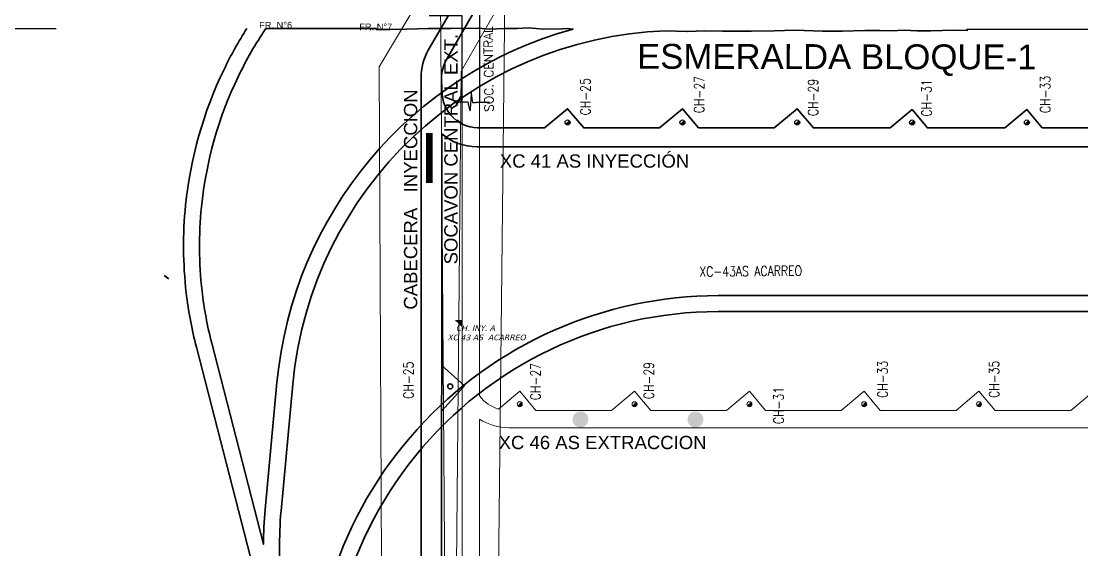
# Model space of a CAD drawing. Header units: millimetres. Extents: x -28 to 1943, y -5245 to 2752.
# Drawn here: x 774.6 to 1094.5, y -4892 to -4732.5 of the extents above; entities that cross this region are included whole.
import ezdxf

# ---------------------------------------------------------------- set-up
doc = ezdxf.new("R2010")
doc.units = ezdxf.units.MM
doc.linetypes.add('CONTINUA', pattern=[0])
doc.linetypes.add('HIDDEN2', pattern=[0.1875, 0.125, -0.0625])
doc.layers.add('186', color=1, linetype='Continuous', lineweight=18, transparency=0.5)
doc.layers.add('188', color=1, linetype='Continuous', lineweight=18, transparency=0.5)
doc.styles.add('ARIAL', font='arial.ttf')
doc.styles.add('DG-T1-473 TO 560$1$Standard', font='arial.ttf')
doc.styles.add('ROMANS', font='romans.shx', dxfattribs={"width": 0.8})
doc.styles.add('verdana', font='verdana.ttf', dxfattribs={"oblique": 15, "height": 3})

msp = doc.modelspace()

# ---------------------------------------------------------------- hatches: boundary and pattern name
for points in [[(938.867, -4763.579, 0.6655196), (940.143, -4763.045, 0.2008265), (939.92, -4762.511)], [(973.508, -4763.579, 0.6655196), (974.784, -4763.045, 0.2008265), (974.561, -4762.511)], [(1008.149, -4763.579, 0.6655196), (1009.425, -4763.045, 0.2008265), (1009.202, -4762.511)], [(1042.79, -4763.579, 0.6655196), (1044.066, -4763.045, 0.2008265), (1043.843, -4762.511)], [(1077.431, -4763.579, 0.6655196), (1078.707, -4763.045, 0.2008265), (1078.484, -4762.511)]]:
    msp.add_hatch(color=5).paths.add_polyline_path(points)
h = msp.add_hatch()
h.set_pattern_fill('ANSI31', color=98, scale=0.1)
h.set_pattern_definition([(45, (-5.85238, -4361.46544), (-0.2245064, 0.2245064), [])])
h.paths.add_polyline_path([(907.626, -4822.802), (905.626, -4822.802), (907.626, -4824.802)])
at = {"lineweight": 9}
for points in [[(924.433, -4848.579, 0.6655196), (925.71, -4848.045, 0.2008265), (925.486, -4847.511)], [(959.074, -4848.579, 0.6655196), (960.351, -4848.045, 0.2008265), (960.127, -4847.511)], [(993.715, -4848.579, 0.6655196), (994.992, -4848.045, 0.2008265), (994.768, -4847.511)], [(1028.356, -4848.579, 0.6655196), (1029.633, -4848.045, 0.2008265), (1029.409, -4847.511)], [(1062.997, -4848.579, 0.6655196), (1064.274, -4848.045, 0.2008265), (1064.05, -4847.511)]]:
    msp.add_hatch(color=1, dxfattribs=at).paths.add_polyline_path(points)
h = msp.add_hatch(color=8)
h.dxf.hatch_style = 1
h.paths.add_polyline_path([(940.879, -4852.649, 1), (945.679, -4852.649, 1)])
h = msp.add_hatch(color=8)
h.dxf.hatch_style = 1
h.paths.add_polyline_path([(975.558, -4852.649, 1), (980.358, -4852.649, 1)])

# ---------------------------------------------------------------- linework, layer by layer
at = {"color": 7}
msp.add_line((767.658, -4734.693), (785.108, -4734.693), dxfattribs=at)
at = {"color": 3, "linetype": 'CONTINUA', "lineweight": 40}
for p, q in [((905.86, -4757.643), (907.626, -4754.705)), ((905.86, -4762.398), (907.626, -4763.46)), ((817.726, -4809.19), (818.975, -4810.184))]:
    msp.add_line(p, q, dxfattribs=at)
at = {"color": 5}
for p, q in [((938.867, -4763.579), (939.92, -4762.511)), ((973.508, -4763.579), (974.561, -4762.511)), ((1008.149, -4763.579), (1009.202, -4762.511)), ((1042.79, -4763.579), (1043.843, -4762.511)), ((1077.431, -4763.579), (1078.484, -4762.511))]:
    msp.add_line(p, q, dxfattribs=at)
at = {"color": 98}
msp.add_line((905.626, -4822.802), (907.626, -4822.802), dxfattribs=at)
at = {"color": 5, "lineweight": 35}
for p in [(901.376, -4836.308), (901.376, -4850.167)]:
    msp.add_line(p, (908.267, -4842.513), dxfattribs=at)
at = {"color": 1, "lineweight": 9}
for p, q in [((924.433, -4848.579), (925.486, -4847.511)), ((959.074, -4848.579), (960.127, -4847.511)), ((993.715, -4848.579), (994.768, -4847.511)), ((1028.356, -4848.579), (1029.409, -4847.511)), ((1062.997, -4848.579), (1064.05, -4847.511))]:
    msp.add_line(p, q, dxfattribs=at)
at = {"color": 7, "lineweight": 35}
msp.add_lwpolyline([(772.941, -4671.883), (778.969, -4671.883, 0.4198373), (780.469, -4670.395, 0.0000028), (780.469, -4666.745), (780.469, -4637.595, 0.4143752), (779.469, -4636.595), (778.967, -4636.595, 0.0019368), (773.104, -4636.595)], format="xyb", dxfattribs=at)
msp.add_lwpolyline([(772.941, -4671.883), (778.969, -4671.883, 0.4198373), (780.469, -4670.395, 0.0000028), (780.469, -4666.745), (780.469, -4637.595, 0.4143752), (779.469, -4636.595), (778.967, -4636.595, 0.0019368), (773.104, -4636.595)], format="xyb", dxfattribs=at)
msp.add_lwpolyline([(772.941, -4671.883), (778.969, -4671.883, 0.4198373), (780.469, -4670.395, 0.0000028), (780.469, -4666.745), (780.469, -4637.595, 0.4143752), (779.469, -4636.595), (778.967, -4636.595, 0.0019368), (773.104, -4636.595)], format="xyb", dxfattribs=at)
msp.add_lwpolyline([(772.941, -4671.883), (778.969, -4671.883, 0.4198373), (780.469, -4670.395, 0.0000028), (780.469, -4666.745), (780.469, -4637.595, 0.4143752), (779.469, -4636.595), (778.967, -4636.595, 0.0019368), (773.104, -4636.595)], format="xyb", dxfattribs=at)
at = {"color": 5, "lineweight": 35}
for points in [[(930.888, -4655.218), (930.896, -4675.254, -0.1283237), (927.345, -4688.515), (923.053, -4695.948), (922.821, -4695.814), (917.27, -4705.52), (915.098, -4708.959), (913.61, -4711.91), (912.164, -4714.274), (908.905, -4720.513), (905.715, -4725.242), (905.211, -4726.451), (905.634, -4726.918), (897.372, -4741.229, 0.1298248), (895.168, -4749.609), (895.168, -4932.198), (895.418, -4932.198), (895.418, -4949.457)], [(911.126, -4729.806), (902.767, -4744.284, 0.1298248), (901.368, -4749.602), (901.472, -4753.425), (901.472, -4753.498, 0.4326955), (913.41, -4764.695), (932.462, -4764.695), (939.38, -4758.89), (944.251, -4764.695), (967.103, -4764.695), (974.021, -4758.89), (978.892, -4764.695), (1001.744, -4764.695), (1008.662, -4758.89), (1013.533, -4764.695), (1036.683, -4764.695), (1043.303, -4759.14), (1047.964, -4764.695), (1071.324, -4764.695), (1077.944, -4759.14), (1082.605, -4764.695), (1105.965, -4764.695)], [(1107.102, -4934.695), (1088.379, -4934.695), (1083.718, -4929.14), (1077.098, -4934.695), (1053.737, -4934.695), (1049.077, -4929.14), (1042.457, -4934.695), (1019.096, -4934.695), (1014.436, -4929.14), (1007.816, -4934.695), (984.455, -4934.695), (979.795, -4929.14), (973.175, -4934.695), (949.814, -4934.695), (945.154, -4929.14), (938.534, -4934.695), (915.173, -4934.695), (910.513, -4929.14), (906.472, -4932.531, -0.2321117), (901.368, -4924.193), (901.464, -4766.512, 0.1776357), (912.071, -4770.395), (1135.969, -4770.395)]]:
    msp.add_lwpolyline(points, format="xyb", dxfattribs=at)
at = {"color": 252, "linetype": 'HIDDEN2', "lineweight": 25}
for points in [[(920.218, -4686.607), (912.826, -4705.987), (912.826, -4757.046)], [(907.626, -4756.923), (907.626, -4730.837), (897.511, -4730.837)], [(915.859, -4756.978), (910.796, -4757.092), (910.351, -4753.927), (909.961, -4759.56), (909.406, -4756.933), (905.037, -4756.909)]]:
    msp.add_lwpolyline(points, dxfattribs=at)
at = {"color": 1, "lineweight": 9}
for points in [[(912.826, -4705.987), (912.826, -4845.558, 0.1593296), (918.567, -4849.493), (924.946, -4844.14), (929.817, -4849.945), (952.67, -4849.945), (959.587, -4844.14), (964.458, -4849.945), (987.311, -4849.945), (994.228, -4844.14), (999.099, -4849.945), (1021.952, -4849.945), (1028.869, -4844.14), (1033.74, -4849.945), (1056.593, -4849.945), (1063.51, -4844.14), (1068.381, -4849.945), (1091.234, -4849.945), (1098.151, -4844.14)], [(907.626, -4730.837), (907.626, -5008.747, 0.4142136), (924.024, -5025.145), (1109.308, -5025.145)], [(912.826, -4852.527, 0.1442046), (921.715, -4855.145), (1207.457, -4855.145), (1117.503, -5010.95, -0.1850284), (1107.983, -5018.976), (1097.007, -5019.945), (924.024, -5019.945, -0.4142136), (912.826, -5008.747), (912.826, -4852.527)]]:
    msp.add_lwpolyline(points, format="xyb", dxfattribs=at)
at = {"color": 9, "lineweight": 35}
for points in [[(842.625, -4734.692, 0.028871), (835.75, -4747.03, 0.0876624), (824.153, -4788.012, 0.0541428), (824.345, -4814.443, 0.0340908), (827.389, -4830.834), (852.743, -4929.422), (857.491, -4947.962), (858.067, -4950.116, 0.0201932), (861.089, -4959.525), (871.524, -4988.139, -0.0501815), (876.291, -5011.197), (876.457, -5033.799, -0.0406167), (873.229, -5052.599, -0.0406167)], [(853.125, -4903.944, -0.0451884), (852.932, -4880.223), (856.498, -4841.953, -0.3760744), (968.99, -4735.357), (975.452, -4735.584), (975.558, -4735.632), (980.786, -4735.435), (986.105, -4735.499), (994.87, -4735.503), (1001.731, -4735.428), (1007.982, -4735.182), (1016.266, -4735.458), (1022.296, -4735.481), (1029.063, -4735.311), (1033.706, -4735.34), (1037.12, -4735.392), (1040.957, -4735.231), (1044.729, -4735.373), (1048.965, -4735.418), (1055.847, -4735.166), (1059.985, -4735.273), (1059.985, -4734.869), (1231.566, -4735.092)], [(1218.336, -4815.292), (984.819, -4815.29, 0.4442235), (863.043, -4950.072, -0.0134301)]]:
    msp.add_lwpolyline(points, format="xyb", dxfattribs=at)
for points in [[(848.36, -4734.692), (881.661, -4734.692), (881.661, -4734.997), (885.763, -4735.005), (890.786, -4734.911), (897.267, -4734.719), (904.243, -4734.728), (912.518, -4734.561), (915.887, -4734.918), (920.269, -4734.748), (924.086, -4734.747), (927.56, -4734.487), (932.231, -4734.909), (937.892, -4734.755), (939.342, -4734.731), (941.03, -4734.877, 0.3116932), (851.719, -4841.508), (848.153, -4879.778, 0.0183005), (847.628, -4890.268), (832.038, -4829.638, -0.0340908), (829.113, -4813.89, -0.0541428), (828.929, -4788.496, -0.0876624), (840.071, -4749.12, -0.0354175)], [(1000.219, -4900.167, 0.3636762), (879.696, -5001.181, 0.0300825), (876.303, -4987.344, -0.0265526), (871.572, -4970.732), (870.545, -4965.922), (869.684, -4961.66, -0.4757057), (984.819, -4820.09), (1217.544, -4820.092), (1211.557, -4856.387), (1185.215, -4852.065), (1184.098, -4858.874), (1210.434, -4863.195), (1204.334, -4900.171)]]:
    msp.add_lwpolyline(points, format="xyb", close=True, dxfattribs=at)
at = {"color": 250, "const_width": 2}
msp.add_lwpolyline([(897.697, -4766.27), (897.726, -4781.27)], dxfattribs=at)
at = {"color": 5}
for centre in [(939.393, -4763.045), (974.034, -4763.045), (1008.675, -4763.045), (1043.316, -4763.045), (1077.957, -4763.045)]:
    msp.add_circle(centre, 0.75, dxfattribs=at)
at = {"color": 5, "lineweight": 35}
msp.add_circle((903.982, -4842.667), 0.75, dxfattribs=at)
at = {"color": 1, "lineweight": 9}
for centre in [(924.96, -4848.045), (959.601, -4848.045), (994.242, -4848.045), (1028.883, -4848.045), (1063.524, -4848.045)]:
    msp.add_circle(centre, 0.75, dxfattribs=at)
at = {"layer": '186'}
msp.add_lwpolyline([(919.409, -4319.475), (917.414, -4687.744), (882.5, -4746.224), (883.478, -4939.176), (905.499, -4939.193), (907.292, -4747.539), (944.086, -4683.498), (943.68, -4319.681), (919.409, -4319.475)], close=True, dxfattribs=at)
at = {"layer": '188'}
msp.add_lwpolyline([(984.935, -4447.676), (1003.413, -4456.288), (950.64, -4545.587), (931.53, -4662.719), (931.573, -4680.398), (920.629, -4706.759), (917.171, -5027.382), (903.282, -5027.382), (900.882, -4698.097), (911.423, -4672.947), (911.423, -4658.432), (933.012, -4538.426), (984.935, -4447.676)], close=True, dxfattribs=at)

# ---------------------------------------------------------------- texts
at = {"color": 8, "style": 'DG-T1-473 TO 560$1$Standard'}
for s, p in [('FR. N°6', (846.334, -4734.695)), ('FR. N°7', (876.529, -4735.204))]:
    msp.add_text(s, height=2, dxfattribs=at).set_placement(p)
at = {"color": 8, "lineweight": 9, "style": 'DG-T1-473 TO 560$1$Standard'}
for s, p in [('FR. N°6', (846.334, -4734.695)), ('FR. N°7', (876.529, -4735.204))]:
    msp.add_text(s, height=2, dxfattribs=at).set_placement(p)
at = {"color": 8, "style": 'ROMANS'}
msp.add_text('SOC. CENTRAL', height=2.7, rotation=90.63361, dxfattribs=at).set_placement((917.055, -4759.854))
at = {"color": 7, "lineweight": 9, "style": 'DG-T1-473 TO 560$1$Standard'}
msp.add_text('SOCAVON CENTRAL EXT.', height=4, rotation=90, dxfattribs=at).set_placement((906.191, -4805.861))
at = {"color": 1, "lineweight": 9, "style": 'ARIAL'}
msp.add_text('ESMERALDA BLOQUE-1', height=7.5, rotation=359.9022, dxfattribs=at).set_placement((960.353, -4746.833))
at = {"color": 7, "style": 'ROMANS', "width": 0.8}
for s, rotation, p in [('CH-25', 90, (946.267, -4760.902)), ('CH-27', 90, (980.586, -4760.253)), ('CH-29', 90, (1014.948, -4761.108)), ('CH-31', 90, (1049.195, -4761.263)), ('CH-33', 90, (1084.994, -4760.207)), ('XC-43AS ACARREO', 0.63243, (979.183, -4809.562))]:
    msp.add_text(s, height=3, rotation=rotation, dxfattribs=at).set_placement(p)
at = {"color": 7, "style": 'DG-T1-473 TO 560$1$Standard'}
msp.add_text('CABECERA   INYECCION', height=4, rotation=90, dxfattribs=at).set_placement((894.029, -4819.511))
msp.add_text('XC 41 AS INYECCIÓN', height=4, dxfattribs=at).set_placement((918.957, -4776.68))
at = {"color": 251, "style": 'verdana', "oblique": 15}
for s, p in [('CH. INY. A', (905.667, -4825.916)), ('XC 43 AS  ACARREO', (903.123, -4828.741))]:
    msp.add_text(s, height=1.7, dxfattribs=at).set_placement(p)
at = {"color": 7, "lineweight": 9, "style": 'ROMANS', "width": 0.8}
for s, p in [('CH-25', (892.868, -4846.408)), ('CH-27', (931.206, -4846.835)), ('CH-29', (965.375, -4846.521)), ('CH-33', (1035.934, -4846.155)), ('CH-35', (1069.561, -4846.155)), ('CH-31', (1004.554, -4854.029))]:
    msp.add_text(s, height=3, rotation=90, dxfattribs=at).set_placement(p)
at = {"color": 7, "lineweight": 9, "style": 'DG-T1-473 TO 560$1$Standard'}
msp.add_text('XC 46 AS EXTRACCION', height=4, dxfattribs=at).set_placement((918.598, -4861.589))

doc.saveas('drawing.dxf')
